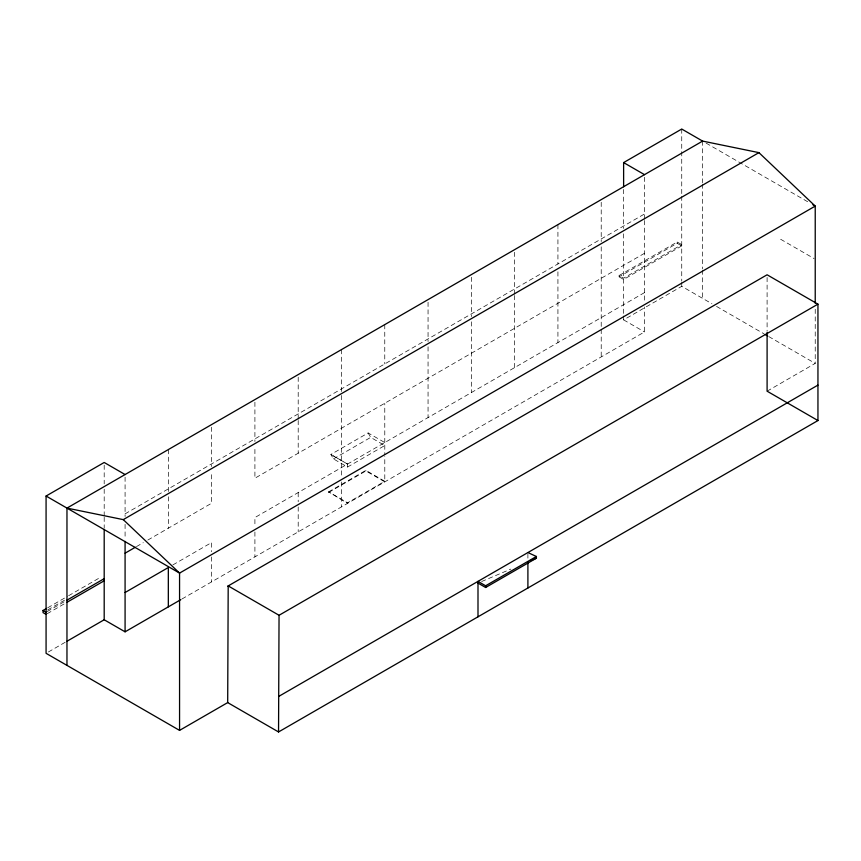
<?xml version="1.0" encoding="UTF-8"?>
<svg xmlns="http://www.w3.org/2000/svg" width="861" height="861" viewBox="0 0 861 861"><rect width="100%" height="100%" fill="white"/><g stroke="black" fill="none" stroke-linecap="round" stroke-linejoin="round"><path stroke-width="0.65" stroke-dasharray="4.3 3.23" d="M125.082 513.856L644.502 213.969M136.458 546.606L143.292 542.667M147.844 540.041L211.623 503.222L211.623 471.763M644.502 253.295L254.91 478.221L254.91 446.773M619.081 275.542L677.198 241.995L681.74 244.61L681.901 245.998L677.198 243.276L619.081 276.833L619.081 275.542L623.622 278.168L681.74 244.61M47.699 607.791L67.459 596.382M68.622 595.715L101.167 576.924M47.699 609.922L65.135 599.859M47.237 611.547L65.834 600.817M681.74 245.902L623.622 279.459L619.081 276.833M47.237 613.689L65.834 602.948M368.131 432.943L370.693 437.388L384.792 445.524L347.543 467.039L333.455 458.902L330.882 454.447L368.131 432.943L384.792 442.554L384.792 454.802M333.455 458.902L370.693 437.388M172.889 564.902L211.623 542.538L211.623 551.718M644.502 292.611L254.91 517.547L254.91 526.717M48.399 651.981L65.834 641.908M623.622 315.965L623.622 319.883L681.74 286.326L711.907 303.739M328.622 491.868L365.871 470.364L384.792 481.288L347.543 502.802L328.622 491.868L347.543 503.384L347.543 502.802M328.622 492.46L365.871 470.956L384.792 481.88L384.792 456.126M182.005 598.965L644.502 331.937L644.502 307.033M767.097 391.185L815.227 363.396L815.227 307.302M481.643 581.53L510.842 569.078M706.106 143.109L809.426 202.755M780.658 239.272L814.075 258.558M716.556 306.43L764.148 333.907M768.787 336.586L815.227 363.396M623.622 319.883L644.502 331.937M330.882 454.447L347.543 464.068M333.455 455.921L347.543 464.09L347.543 467.039M384.792 442.554L384.77 403.249M767.097 277.468L767.097 330.979M702.619 141.096L702.619 182.769M702.619 184.114L702.619 268.804M702.619 270.15L702.619 298.38M681.74 129.042L681.74 194.887M681.74 196.233L681.74 281.106M681.74 282.408L681.74 286.326M677.198 241.995L677.198 243.276M644.502 177.269L644.502 219.211M644.502 220.524L644.502 301.791M623.622 189.474L623.622 228.445M623.622 233.815L623.622 314.663M601.215 202.26L601.215 241.586M601.215 246.827L601.215 328.095M601.215 329.408L601.215 356.928M557.928 224.635L557.928 263.961M557.928 271.818L557.928 342.603M527.901 554.247L527.901 558.143M514.641 252.251L514.641 294.193M514.641 295.506L514.641 367.593M471.354 277.242L471.354 316.568M471.354 321.81L471.354 392.584M428.057 302.233L428.057 341.559M428.057 346.8L428.057 417.574M384.77 324.608L384.77 363.923M365.871 470.364L365.871 470.956M341.483 349.598L341.483 394.166M341.483 395.468L341.483 476.736M341.483 481.977L341.483 506.881M298.197 377.215L298.197 419.156M298.197 420.469L298.197 453.23M298.197 492.557L298.197 501.726M298.197 506.968L298.197 531.872M254.91 402.205L254.91 441.521M254.91 531.969L254.91 556.873M211.623 427.196L211.623 466.522M211.623 556.959L211.623 581.864M168.326 449.571L168.326 491.513M168.326 496.754L168.326 528.213M125.082 477.155L125.082 516.482M125.082 524.349L125.082 538.76M104.192 465.155L104.192 483.85M104.192 489.188L104.192 515.9M104.192 517.235L104.192 527.922"/><path stroke-width="1.29" d="M227.691 702.598L228.197 585.921L279.05 615.281L817.95 304.148L817.95 420.545L278.544 731.958L227.691 702.598L179.562 730.386L46.074 653.316L46.074 496.033L104.192 462.475L125.082 474.54M278.544 731.958L279.05 615.281M623.622 186.783L623.622 162.589L681.74 129.042L702.619 141.096L758.928 152.634L815.227 206.102L815.227 303.298M66.964 665.381L66.964 508.098L702.619 141.096M66.964 508.098L123.263 519.624L758.928 152.634M125.082 553.182L135.317 547.262M46.074 614.356L43.05 612.612L43.05 610.471L46.537 608.458M66.997 600.139L104.192 578.667M66.997 602.28L104.192 580.798M125.082 592.508L168.326 567.528L168.326 606.854M66.997 641.241L104.192 619.769L125.082 631.823L180.864 599.622M227.691 586.212L767.097 274.788L817.95 304.148M278.695 696.431L817.95 385.104M477.995 616.81L477.995 581.369L485.626 585.781L536.392 556.475L536.392 558.186L485.626 587.493L477.995 583.08M530.301 560.78L536.392 558.186M527.901 552.558L536.392 556.475M812.902 204.767L815.227 206.102L179.562 573.103L46.074 496.033M623.622 162.589L644.502 174.654M765.311 334.574L767.635 335.919M817.95 420.545L767.097 391.185L767.097 332.314M43.05 610.471L46.074 612.225M123.263 519.624L179.562 573.103L179.562 730.386M527.901 562.039L527.901 587.998M485.626 585.781L485.626 587.493M125.082 541.386L125.082 631.823M104.192 529.257L104.192 619.769"/></g></svg>
